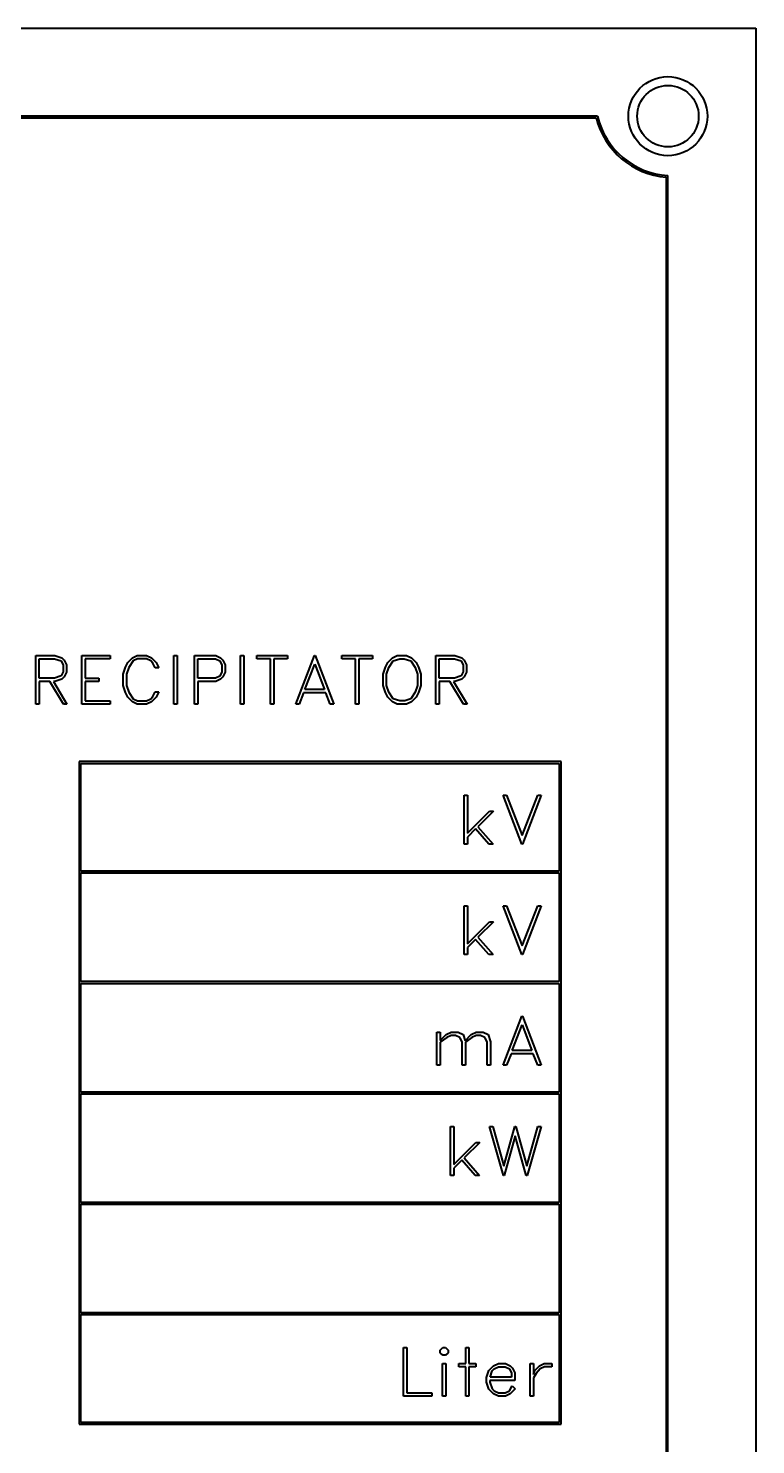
# Model space of a CAD drawing. Header units: millimetres. Extents: x 0 to 5887, y 0 to 4158.
# Drawn here: x 5035.6 to 5077, y 1645.3 to 1725.9 of the extents above; entities that cross this region are included whole.
import ezdxf

# ---------------------------------------------------------------- set-up
doc = ezdxf.new("R2010")
doc.units = ezdxf.units.MM
doc.header["$LTSCALE"] = 7
doc.layers.add('가시적인 것(ISO)', color=3, linetype='Continuous', lineweight=40)

msp = doc.modelspace()

# ---------------------------------------------------------------- linework, layer by layer
at = {"layer": '가시적인 것(ISO)'}
for p, q in [((4917.0357, 1725.9081), (5077.0357, 1725.9081)), ((5077.0357, 1725.9081), (5077.0357, 1605.9081)), ((5068.0275, 1720.9081), (4926.3155, 1720.9081)), ((4926.3941, 1720.8081), (5067.9488, 1720.8081)), ((5071.9357, 1717.4285), (5071.9357, 1614.3878)), ((5072.0357, 1614.2948), (5072.0357, 1717.5215)), ((5036.0381, 1690.2055), (5037.1097, 1690.2055)), ((5036.0381, 1687.4229), (5036.0381, 1690.2055)), ((5037.1097, 1690.2055), (5037.5083, 1690.0709)), ((5038.6524, 1690.2055), (5040.2677, 1690.2055)), ((5038.6524, 1687.4229), (5038.6524, 1690.2055)), ((5040.2677, 1690.2055), (5040.2677, 1690.0165)), ((5041.5412, 1690.0709), (5041.8104, 1690.2055)), ((5041.8104, 1690.2055), (5042.3436, 1690.2055)), ((5042.3436, 1690.2055), (5042.6154, 1690.0709)), ((5043.8864, 1690.2055), (5044.0753, 1690.2055)), ((5043.8864, 1687.4229), (5043.8864, 1690.2055)), ((5044.0753, 1690.2055), (5044.0753, 1687.4229)), ((5045.0771, 1690.2055), (5046.2807, 1690.2055)), ((5045.0771, 1687.4229), (5045.0771, 1690.2055)), ((5046.2807, 1690.2055), (5046.5525, 1690.0709)), ((5047.6914, 1690.2055), (5047.8804, 1690.2055)), ((5047.6914, 1687.4229), (5047.6914, 1690.2055)), ((5047.8804, 1690.2055), (5047.8804, 1687.4229)), ((5048.6259, 1690.2055), (5050.3679, 1690.2055)), ((5048.6259, 1690.0165), (5048.6259, 1690.2055)), ((5050.3679, 1690.2055), (5050.3679, 1690.0165)), ((5050.8338, 1687.4229), (5051.8977, 1690.2055)), ((5051.8977, 1690.2055), (5051.9365, 1690.2055)), ((5051.9365, 1690.2055), (5052.9978, 1687.4229)), ((5053.4663, 1690.2055), (5055.2084, 1690.2055)), ((5053.4663, 1690.0165), (5053.4663, 1690.2055)), ((5055.2084, 1690.2055), (5055.2084, 1690.0165)), ((5056.3499, 1690.0709), (5056.6191, 1690.2055)), ((5056.6191, 1690.2055), (5057.1523, 1690.2055)), ((5057.1523, 1690.2055), (5057.4241, 1690.0709)), ((5058.8245, 1690.2055), (5059.8961, 1690.2055)), ((5058.8245, 1687.4229), (5058.8245, 1690.2055)), ((5059.8961, 1690.2055), (5060.2947, 1690.0709)), ((5036.227, 1690.0165), (5037.0994, 1690.0165)), ((5036.227, 1688.9086), (5036.227, 1690.0165)), ((5037.0994, 1690.0165), (5037.4721, 1689.8897)), ((5037.4721, 1689.8897), (5037.5938, 1689.649)), ((5037.5083, 1690.0709), (5037.6507, 1689.9363)), ((5037.5938, 1689.649), (5037.5938, 1689.2762)), ((5037.6507, 1689.9363), (5037.7827, 1689.6645)), ((5037.7827, 1689.6645), (5037.7827, 1689.2607)), ((5038.8414, 1690.0165), (5038.8414, 1688.9086)), ((5040.2677, 1690.0165), (5038.8414, 1690.0165)), ((5041.0106, 1689.1416), (5041.1452, 1689.5377)), ((5041.1452, 1689.5377), (5041.2746, 1689.8069)), ((5041.3263, 1689.5118), (5041.1995, 1689.1338)), ((5041.2746, 1689.8069), (5041.5412, 1690.0709)), ((5041.5774, 1689.8949), (5041.3263, 1689.5118)), ((5041.8259, 1690.0165), (5041.5774, 1689.8949)), ((5042.3307, 1690.0165), (5041.8259, 1690.0165)), ((5042.5766, 1689.8897), (5042.3307, 1690.0165)), ((5042.7008, 1689.768), (5042.5766, 1689.8897)), ((5042.6154, 1690.0709), (5042.882, 1689.8043)), ((5042.838, 1689.4962), (5042.7008, 1689.768)), ((5043.0347, 1689.4962), (5042.838, 1689.4962)), ((5042.882, 1689.8043), (5043.0347, 1689.4962)), ((5045.266, 1690.0165), (5046.2652, 1690.0165)), ((5045.266, 1688.9086), (5045.266, 1690.0165)), ((5046.2652, 1690.0165), (5046.5111, 1689.8949)), ((5046.5111, 1689.8949), (5046.6327, 1689.649)), ((5046.5525, 1690.0709), (5046.6897, 1689.9363)), ((5046.6327, 1689.649), (5046.6327, 1689.2762)), ((5046.6897, 1689.9363), (5046.8217, 1689.6645)), ((5046.8217, 1689.6645), (5046.8217, 1689.2607)), ((5049.4024, 1690.0165), (5048.6259, 1690.0165)), ((5049.4024, 1687.4229), (5049.4024, 1690.0165)), ((5050.3679, 1690.0165), (5049.5914, 1690.0165)), ((5049.5914, 1690.0165), (5049.5914, 1687.4229)), ((5051.3541, 1688.2589), (5051.9158, 1689.7033)), ((5051.9158, 1689.7033), (5052.4775, 1688.2589)), ((5054.2429, 1690.0165), (5053.4663, 1690.0165)), ((5054.2429, 1687.4229), (5054.2429, 1690.0165)), ((5055.2084, 1690.0165), (5054.4318, 1690.0165)), ((5054.4318, 1690.0165), (5054.4318, 1687.4229)), ((5055.8193, 1689.1416), (5055.9539, 1689.5377)), ((5055.9539, 1689.5377), (5056.0807, 1689.8069)), ((5056.0082, 1689.1338), (5056.135, 1689.5118)), ((5056.0807, 1689.8069), (5056.3499, 1690.0709)), ((5056.135, 1689.5118), (5056.3861, 1689.8897)), ((5056.3861, 1689.8897), (5056.7615, 1690.0165)), ((5056.7615, 1690.0165), (5057.0125, 1690.0165)), ((5057.0125, 1690.0165), (5057.3879, 1689.8897)), ((5057.3879, 1689.8897), (5057.6415, 1689.5118)), ((5057.4241, 1690.0709), (5057.6907, 1689.8069)), ((5057.6415, 1689.5118), (5057.7658, 1689.1338)), ((5057.6907, 1689.8069), (5057.8202, 1689.5377)), ((5057.8202, 1689.5377), (5057.9548, 1689.1416)), ((5059.0134, 1690.0165), (5059.8858, 1690.0165)), ((5059.0134, 1688.9086), (5059.0134, 1690.0165)), ((5059.8858, 1690.0165), (5060.2585, 1689.8897)), ((5060.2585, 1689.8897), (5060.3802, 1689.649)), ((5060.2947, 1690.0709), (5060.4371, 1689.9363)), ((5060.3802, 1689.649), (5060.3802, 1689.2762)), ((5060.4371, 1689.9363), (5060.5691, 1689.6645)), ((5060.5691, 1689.6645), (5060.5691, 1689.2607)), ((5037.0994, 1688.9086), (5036.227, 1688.9086)), ((5036.227, 1688.7197), (5036.227, 1687.4229)), ((5036.8276, 1688.7197), (5036.227, 1688.7197)), ((5037.6067, 1687.4229), (5036.8276, 1688.7197)), ((5037.0295, 1688.7197), (5037.806, 1687.4229)), ((5037.1097, 1688.7197), (5037.0295, 1688.7197)), ((5037.4721, 1689.0355), (5037.0994, 1688.9086)), ((5037.5083, 1688.8543), (5037.1097, 1688.7197)), ((5037.5938, 1689.2762), (5037.4721, 1689.0355)), ((5037.6507, 1688.9889), (5037.5083, 1688.8543)), ((5037.7827, 1689.2607), (5037.6507, 1688.9889)), ((5038.8414, 1688.9086), (5039.6179, 1688.9086)), ((5038.8414, 1688.7197), (5038.8414, 1687.6118)), ((5039.6179, 1688.7197), (5038.8414, 1688.7197)), ((5039.6179, 1688.9086), (5039.6179, 1688.7197)), ((5041.0106, 1688.4867), (5041.0106, 1689.1416)), ((5041.1995, 1689.1338), (5041.1995, 1688.4945)), ((5046.2652, 1688.9086), (5045.266, 1688.9086)), ((5045.266, 1688.7197), (5045.266, 1687.4229)), ((5046.2807, 1688.7197), (5045.266, 1688.7197)), ((5046.5111, 1689.0303), (5046.2652, 1688.9086)), ((5046.5525, 1688.8543), (5046.2807, 1688.7197)), ((5046.6327, 1689.2762), (5046.5111, 1689.0303)), ((5046.6897, 1688.9889), (5046.5525, 1688.8543)), ((5046.8217, 1689.2607), (5046.6897, 1688.9889)), ((5055.8193, 1688.4867), (5055.8193, 1689.1416)), ((5056.0082, 1688.4945), (5056.0082, 1689.1338)), ((5057.7658, 1689.1338), (5057.7658, 1688.4945)), ((5057.9548, 1689.1416), (5057.9548, 1688.4867)), ((5059.8858, 1688.9086), (5059.0134, 1688.9086)), ((5059.0134, 1688.7197), (5059.0134, 1687.4229)), ((5059.614, 1688.7197), (5059.0134, 1688.7197)), ((5060.3931, 1687.4229), (5059.614, 1688.7197)), ((5059.8159, 1688.7197), (5060.5924, 1687.4229)), ((5059.8961, 1688.7197), (5059.8159, 1688.7197)), ((5060.2585, 1689.0355), (5059.8858, 1688.9086)), ((5060.2947, 1688.8543), (5059.8961, 1688.7197)), ((5060.3802, 1689.2762), (5060.2585, 1689.0355)), ((5060.4371, 1688.9889), (5060.2947, 1688.8543)), ((5060.5691, 1689.2607), (5060.4371, 1688.9889)), ((5041.1452, 1688.0907), (5041.0106, 1688.4867)), ((5041.2746, 1687.8215), (5041.1452, 1688.0907)), ((5041.1995, 1688.4945), (5041.3263, 1688.1166)), ((5041.5412, 1687.5575), (5041.2746, 1687.8215)), ((5041.3263, 1688.1166), (5041.5774, 1687.7361)), ((5042.5766, 1687.7387), (5042.7008, 1687.8603)), ((5042.882, 1687.8241), (5042.6154, 1687.5575)), ((5042.7008, 1687.8603), (5042.838, 1688.1321)), ((5042.838, 1688.1321), (5043.0347, 1688.1321)), ((5043.0347, 1688.1321), (5042.882, 1687.8241)), ((5051.2842, 1688.07), (5051.028, 1687.4229)), ((5052.55, 1688.07), (5051.2842, 1688.07)), ((5052.4775, 1688.2589), (5051.3541, 1688.2589)), ((5052.8063, 1687.4229), (5052.55, 1688.07)), ((5055.9539, 1688.0907), (5055.8193, 1688.4867)), ((5056.0807, 1687.8215), (5055.9539, 1688.0907)), ((5056.135, 1688.1166), (5056.0082, 1688.4945)), ((5056.3499, 1687.5575), (5056.0807, 1687.8215)), ((5056.3861, 1687.7387), (5056.135, 1688.1166)), ((5057.6415, 1688.1166), (5057.3879, 1687.7387)), ((5057.6907, 1687.8215), (5057.4241, 1687.5575)), ((5057.7658, 1688.4945), (5057.6415, 1688.1166)), ((5057.8202, 1688.0907), (5057.6907, 1687.8215)), ((5057.9548, 1688.4867), (5057.8202, 1688.0907)), ((5036.227, 1687.4229), (5036.0381, 1687.4229)), ((5037.806, 1687.4229), (5037.6067, 1687.4229)), ((5040.2677, 1687.4229), (5038.6524, 1687.4229)), ((5038.8414, 1687.6118), (5040.2677, 1687.6118)), ((5040.2677, 1687.6118), (5040.2677, 1687.4229)), ((5041.8104, 1687.4229), (5041.5412, 1687.5575)), ((5041.5774, 1687.7361), (5041.8259, 1687.6118)), ((5042.3436, 1687.4229), (5041.8104, 1687.4229)), ((5041.8259, 1687.6118), (5042.3307, 1687.6118)), ((5042.3307, 1687.6118), (5042.5766, 1687.7387)), ((5042.6154, 1687.5575), (5042.3436, 1687.4229)), ((5044.0753, 1687.4229), (5043.8864, 1687.4229)), ((5045.266, 1687.4229), (5045.0771, 1687.4229)), ((5047.8804, 1687.4229), (5047.6914, 1687.4229)), ((5049.5914, 1687.4229), (5049.4024, 1687.4229)), ((5051.028, 1687.4229), (5050.8338, 1687.4229)), ((5052.9978, 1687.4229), (5052.8063, 1687.4229)), ((5054.4318, 1687.4229), (5054.2429, 1687.4229)), ((5056.6191, 1687.4229), (5056.3499, 1687.5575)), ((5056.7615, 1687.6118), (5056.3861, 1687.7387)), ((5057.1523, 1687.4229), (5056.6191, 1687.4229)), ((5057.0436, 1687.6118), (5056.7615, 1687.6118)), ((5057.3879, 1687.7387), (5057.0436, 1687.6118)), ((5057.4241, 1687.5575), (5057.1523, 1687.4229)), ((5059.0134, 1687.4229), (5058.8245, 1687.4229)), ((5060.5924, 1687.4229), (5060.3931, 1687.4229)), ((5065.9495, 1684.1569), (5038.4965, 1684.1569)), ((5038.4965, 1684.1569), (5038.4965, 1646.4359)), ((5038.5965, 1677.9201), (5038.5965, 1684.0569)), ((5038.5965, 1684.0569), (5065.8495, 1684.0569)), ((5065.8495, 1684.0569), (5065.8495, 1677.9201)), ((5065.9495, 1646.4359), (5065.9495, 1684.1569)), ((5060.4372, 1682.2403), (5060.6261, 1682.2403)), ((5060.4372, 1679.4577), (5060.4372, 1682.2403)), ((5060.6261, 1682.2403), (5060.6261, 1680.0763)), ((5062.6503, 1682.2403), (5062.8444, 1682.2403)), ((5063.7142, 1679.4577), (5062.6503, 1682.2403)), ((5062.8444, 1682.2403), (5063.7323, 1679.9573)), ((5063.7323, 1679.9573), (5064.6227, 1682.2403)), ((5064.8143, 1682.2403), (5063.753, 1679.4577)), ((5064.6227, 1682.2403), (5064.8143, 1682.2403)), ((5060.6261, 1680.0763), (5061.8815, 1681.3317)), ((5062.0938, 1681.3317), (5061.2163, 1680.4542)), ((5061.8815, 1681.3317), (5062.0938, 1681.3317)), ((5061.0843, 1680.3248), (5060.6261, 1679.8641)), ((5060.6261, 1679.8641), (5060.6261, 1679.4577)), ((5061.8375, 1679.4577), (5061.0843, 1680.3248)), ((5061.2163, 1680.4542), (5062.0886, 1679.4577)), ((5060.6261, 1679.4577), (5060.4372, 1679.4577)), ((5062.0886, 1679.4577), (5061.8375, 1679.4577)), ((5063.753, 1679.4577), (5063.7142, 1679.4577)), ((5065.8495, 1677.9201), (5038.5965, 1677.9201)), ((5038.5965, 1671.6333), (5038.5965, 1677.8201)), ((5038.5965, 1677.8201), (5065.8495, 1677.8201)), ((5065.8495, 1677.8201), (5065.8495, 1671.6333)), ((5060.4372, 1675.9535), (5060.6261, 1675.9535)), ((5060.4372, 1673.1708), (5060.4372, 1675.9535)), ((5060.6261, 1675.9535), (5060.6261, 1673.7895)), ((5062.6503, 1675.9535), (5062.8444, 1675.9535)), ((5063.7142, 1673.1708), (5062.6503, 1675.9535)), ((5062.8444, 1675.9535), (5063.7323, 1673.6704)), ((5063.7323, 1673.6704), (5064.6227, 1675.9535)), ((5064.8143, 1675.9535), (5063.753, 1673.1708)), ((5064.6227, 1675.9535), (5064.8143, 1675.9535)), ((5060.6261, 1673.7895), (5061.8815, 1675.0449)), ((5062.0938, 1675.0449), (5061.2163, 1674.1674)), ((5061.8815, 1675.0449), (5062.0938, 1675.0449)), ((5061.2163, 1674.1674), (5062.0886, 1673.1708)), ((5061.0843, 1674.038), (5060.6261, 1673.5772)), ((5060.6261, 1673.5772), (5060.6261, 1673.1708)), ((5061.8375, 1673.1708), (5061.0843, 1674.038)), ((5060.6261, 1673.1708), (5060.4372, 1673.1708)), ((5062.0886, 1673.1708), (5061.8375, 1673.1708)), ((5063.753, 1673.1708), (5063.7142, 1673.1708)), ((5065.8495, 1671.6333), (5038.5965, 1671.6333)), ((5038.5965, 1665.3464), (5038.5965, 1671.5333)), ((5038.5965, 1671.5333), (5065.8495, 1671.5333)), ((5065.8495, 1671.5333), (5065.8495, 1665.3464)), ((5062.6503, 1666.884), (5063.7142, 1669.6666)), ((5063.7142, 1669.6666), (5063.753, 1669.6666)), ((5063.753, 1669.6666), (5064.8143, 1666.884)), ((5058.8815, 1668.7581), (5059.0704, 1668.7581)), ((5058.8815, 1666.884), (5058.8815, 1668.7581)), ((5059.0704, 1668.7581), (5059.0704, 1668.2818)), ((5059.0704, 1668.2818), (5059.4121, 1668.6261)), ((5059.4458, 1668.4423), (5059.0704, 1668.1938)), ((5059.4121, 1668.6261), (5059.6813, 1668.7581)), ((5059.6968, 1668.5691), (5059.4458, 1668.4423)), ((5059.6813, 1668.7581), (5060.0851, 1668.7581)), ((5059.9402, 1668.5691), (5059.6968, 1668.5691)), ((5060.1861, 1668.4474), (5059.9402, 1668.5691)), ((5060.0851, 1668.7581), (5060.3647, 1668.6235)), ((5060.3077, 1668.2015), (5060.1861, 1668.4474)), ((5060.3647, 1668.6235), (5060.4786, 1668.2663)), ((5060.4786, 1668.2663), (5060.8384, 1668.6261)), ((5060.8694, 1668.4423), (5060.4967, 1668.1938)), ((5060.8384, 1668.6261), (5061.1102, 1668.7581)), ((5061.1231, 1668.5691), (5060.8694, 1668.4423)), ((5061.1102, 1668.7581), (5061.5114, 1668.7581)), ((5061.3664, 1668.5691), (5061.1231, 1668.5691)), ((5061.6097, 1668.4474), (5061.3664, 1668.5691)), ((5061.5114, 1668.7581), (5061.7883, 1668.6235)), ((5061.734, 1668.2015), (5061.6097, 1668.4474)), ((5061.7883, 1668.6235), (5061.9229, 1668.2145)), ((5063.1706, 1667.7201), (5063.7323, 1669.1645)), ((5063.7323, 1669.1645), (5064.294, 1667.7201)), ((5059.0704, 1668.1938), (5059.0704, 1666.884)), ((5060.3077, 1666.884), (5060.3077, 1668.2015)), ((5060.4967, 1668.1938), (5060.4967, 1666.884)), ((5061.734, 1666.884), (5061.734, 1668.2015)), ((5061.9229, 1668.2145), (5061.9229, 1666.884)), ((5064.294, 1667.7201), (5063.1706, 1667.7201)), ((5059.0704, 1666.884), (5058.8815, 1666.884)), ((5060.4967, 1666.884), (5060.3077, 1666.884)), ((5061.9229, 1666.884), (5061.734, 1666.884)), ((5062.8444, 1666.884), (5062.6503, 1666.884)), ((5063.1007, 1667.5311), (5062.8444, 1666.884)), ((5064.3665, 1667.5311), (5063.1007, 1667.5311)), ((5064.6227, 1666.884), (5064.3665, 1667.5311)), ((5064.8143, 1666.884), (5064.6227, 1666.884)), ((5065.8495, 1665.3464), (5038.5965, 1665.3464)), ((5038.5965, 1665.2464), (5065.8495, 1665.2464)), ((5038.5965, 1659.0596), (5038.5965, 1665.2464)), ((5065.8495, 1665.2464), (5065.8495, 1659.0596)), ((5059.658, 1663.3798), (5059.847, 1663.3798)), ((5059.658, 1660.5972), (5059.658, 1663.3798)), ((5059.847, 1663.3798), (5059.847, 1661.2158)), ((5061.8764, 1663.3798), (5062.0705, 1663.3798)), ((5062.6736, 1660.5972), (5061.8764, 1663.3798)), ((5062.0705, 1663.3798), (5062.6943, 1661.1278)), ((5062.6943, 1661.1278), (5063.3207, 1663.3798)), ((5063.3414, 1662.8491), (5062.7176, 1660.5972)), ((5063.3207, 1663.3798), (5063.3673, 1663.3798)), ((5063.9678, 1660.5972), (5063.3414, 1662.8491)), ((5063.3673, 1663.3798), (5063.9911, 1661.1278)), ((5063.9911, 1661.1278), (5064.6176, 1663.3798)), ((5064.8091, 1663.3798), (5064.0144, 1660.5972)), ((5064.6176, 1663.3798), (5064.8091, 1663.3798)), ((5059.847, 1661.2158), (5061.1024, 1662.4712)), ((5061.3147, 1662.4712), (5060.4372, 1661.5937)), ((5061.1024, 1662.4712), (5061.3147, 1662.4712)), ((5060.3051, 1661.4643), (5059.847, 1661.0036)), ((5061.0584, 1660.5972), (5060.3051, 1661.4643)), ((5060.4372, 1661.5937), (5061.3095, 1660.5972)), ((5059.847, 1660.5972), (5059.658, 1660.5972)), ((5059.847, 1661.0036), (5059.847, 1660.5972)), ((5061.3095, 1660.5972), (5061.0584, 1660.5972)), ((5062.7176, 1660.5972), (5062.6736, 1660.5972)), ((5064.0144, 1660.5972), (5063.9678, 1660.5972)), ((5065.8495, 1659.0596), (5038.5965, 1659.0596)), ((5038.5965, 1658.9596), (5065.8495, 1658.9596)), ((5038.5965, 1652.7727), (5038.5965, 1658.9596)), ((5065.8495, 1658.9596), (5065.8495, 1652.7727)), ((5065.8495, 1652.7727), (5038.5965, 1652.7727)), ((5038.5965, 1652.6727), (5065.8495, 1652.6727)), ((5038.5965, 1646.5359), (5038.5965, 1652.6727)), ((5065.8495, 1652.6727), (5065.8495, 1646.5359)), ((5056.97, 1650.8061), (5057.1589, 1650.8061)), ((5056.97, 1648.0235), (5056.97, 1650.8061)), ((5057.1589, 1650.8061), (5057.1589, 1648.2124)), ((5059.0666, 1650.6586), (5059.2168, 1650.8061)), ((5059.2168, 1650.8061), (5059.3669, 1650.8061)), ((5059.3669, 1650.8061), (5059.517, 1650.6586)), ((5060.5162, 1650.8061), (5060.7052, 1650.8061)), ((5060.5162, 1649.8975), (5060.5162, 1650.8061)), ((5060.7052, 1650.8061), (5060.7052, 1649.8975)), ((5059.0666, 1650.5058), (5059.0666, 1650.6586)), ((5059.2168, 1650.3583), (5059.0666, 1650.5058)), ((5059.1961, 1649.8975), (5059.385, 1649.8975)), ((5059.1961, 1648.0235), (5059.1961, 1649.8975)), ((5059.3669, 1650.3583), (5059.2168, 1650.3583)), ((5059.517, 1650.5058), (5059.3669, 1650.3583)), ((5059.385, 1649.8975), (5059.385, 1648.0235)), ((5059.517, 1650.6586), (5059.517, 1650.5058)), ((5060.1279, 1649.8975), (5060.5162, 1649.8975)), ((5060.1279, 1649.7086), (5060.1279, 1649.8975)), ((5060.7052, 1649.8975), (5061.0934, 1649.8975)), ((5061.0934, 1649.8975), (5061.0934, 1649.7086)), ((5062.1081, 1649.7655), (5062.3773, 1649.8975)), ((5062.3773, 1649.8975), (5062.7811, 1649.8975)), ((5062.7811, 1649.8975), (5063.0503, 1649.7655)), ((5064.1918, 1649.8975), (5064.3808, 1649.8975)), ((5064.1918, 1648.0235), (5064.1918, 1649.8975)), ((5064.3808, 1649.8975), (5064.3808, 1649.2711)), ((5064.7225, 1649.7655), (5064.9917, 1649.8975)), ((5064.9917, 1649.8975), (5065.4188, 1649.8975)), ((5065.4188, 1649.8975), (5065.4188, 1649.7086)), ((5060.5162, 1649.7086), (5060.1279, 1649.7086)), ((5060.5162, 1648.0235), (5060.5162, 1649.7086)), ((5061.0934, 1649.7086), (5060.7052, 1649.7086)), ((5060.7052, 1649.7086), (5060.7052, 1648.0235)), ((5061.7069, 1649.0951), (5061.8415, 1649.4937)), ((5061.7069, 1648.8259), (5061.7069, 1649.0951)), ((5061.8415, 1649.4937), (5062.1081, 1649.7655)), ((5061.9088, 1649.121), (5062.0227, 1649.4653)), ((5063.1357, 1649.121), (5061.9088, 1649.121)), ((5062.0227, 1649.4653), (5062.1444, 1649.5818)), ((5062.1444, 1649.5818), (5062.3928, 1649.7086)), ((5062.3928, 1649.7086), (5062.7682, 1649.7086)), ((5062.7682, 1649.7086), (5063.0115, 1649.5869)), ((5063.0115, 1649.5869), (5063.1357, 1649.3436)), ((5063.0503, 1649.7655), (5063.1901, 1649.6283)), ((5063.1357, 1649.3436), (5063.1357, 1649.121)), ((5063.1901, 1649.6283), (5063.3221, 1649.3566)), ((5063.3221, 1649.3566), (5063.3221, 1648.932)), ((5064.3808, 1649.2711), (5064.4559, 1649.4937)), ((5064.5232, 1649.3307), (5064.3808, 1649.0822)), ((5064.3808, 1649.0822), (5064.3808, 1648.0235)), ((5064.4559, 1649.4937), (5064.7225, 1649.7655)), ((5064.7587, 1649.5818), (5064.5232, 1649.3307)), ((5065.0072, 1649.7086), (5064.7587, 1649.5818)), ((5065.4188, 1649.7086), (5065.0072, 1649.7086)), ((5061.8415, 1648.4273), (5061.7069, 1648.8259)), ((5062.1081, 1648.1581), (5061.8415, 1648.4273)), ((5061.8959, 1648.932), (5061.8959, 1648.8363)), ((5063.3221, 1648.932), (5061.8959, 1648.932)), ((5061.8959, 1648.8363), (5062.0227, 1648.4583)), ((5062.0227, 1648.4583), (5062.1444, 1648.3393)), ((5062.1444, 1648.3393), (5062.3928, 1648.2124)), ((5062.7682, 1648.2124), (5063.0115, 1648.3367)), ((5063.0115, 1648.3367), (5063.1564, 1648.624)), ((5063.3325, 1648.4428), (5063.0503, 1648.1581)), ((5063.1564, 1648.624), (5063.3325, 1648.4428)), ((5058.5852, 1648.0235), (5056.97, 1648.0235)), ((5057.1589, 1648.2124), (5058.5852, 1648.2124)), ((5058.5852, 1648.2124), (5058.5852, 1648.0235)), ((5059.385, 1648.0235), (5059.1961, 1648.0235)), ((5060.7052, 1648.0235), (5060.5162, 1648.0235)), ((5062.3773, 1648.0235), (5062.1081, 1648.1581)), ((5062.7811, 1648.0235), (5062.3773, 1648.0235)), ((5062.3928, 1648.2124), (5062.7682, 1648.2124)), ((5063.0503, 1648.1581), (5062.7811, 1648.0235)), ((5064.3808, 1648.0235), (5064.1918, 1648.0235)), ((5038.4965, 1646.4359), (5065.9495, 1646.4359)), ((5065.8495, 1646.5359), (5038.5965, 1646.5359))]:
    msp.add_line(p, q, dxfattribs=at)
for radius in [2.25, 1.75]:
    msp.add_circle((5072.0357, 1720.9081), radius, dxfattribs=at)
for radius, start, end in [(4.395, 193.151636, 266.458191), (4.495, 194.164928, 265.259138)]:
    msp.add_arc((5072.3072, 1721.9081), radius, start, end, dxfattribs=at)

doc.saveas('drawing.dxf')
